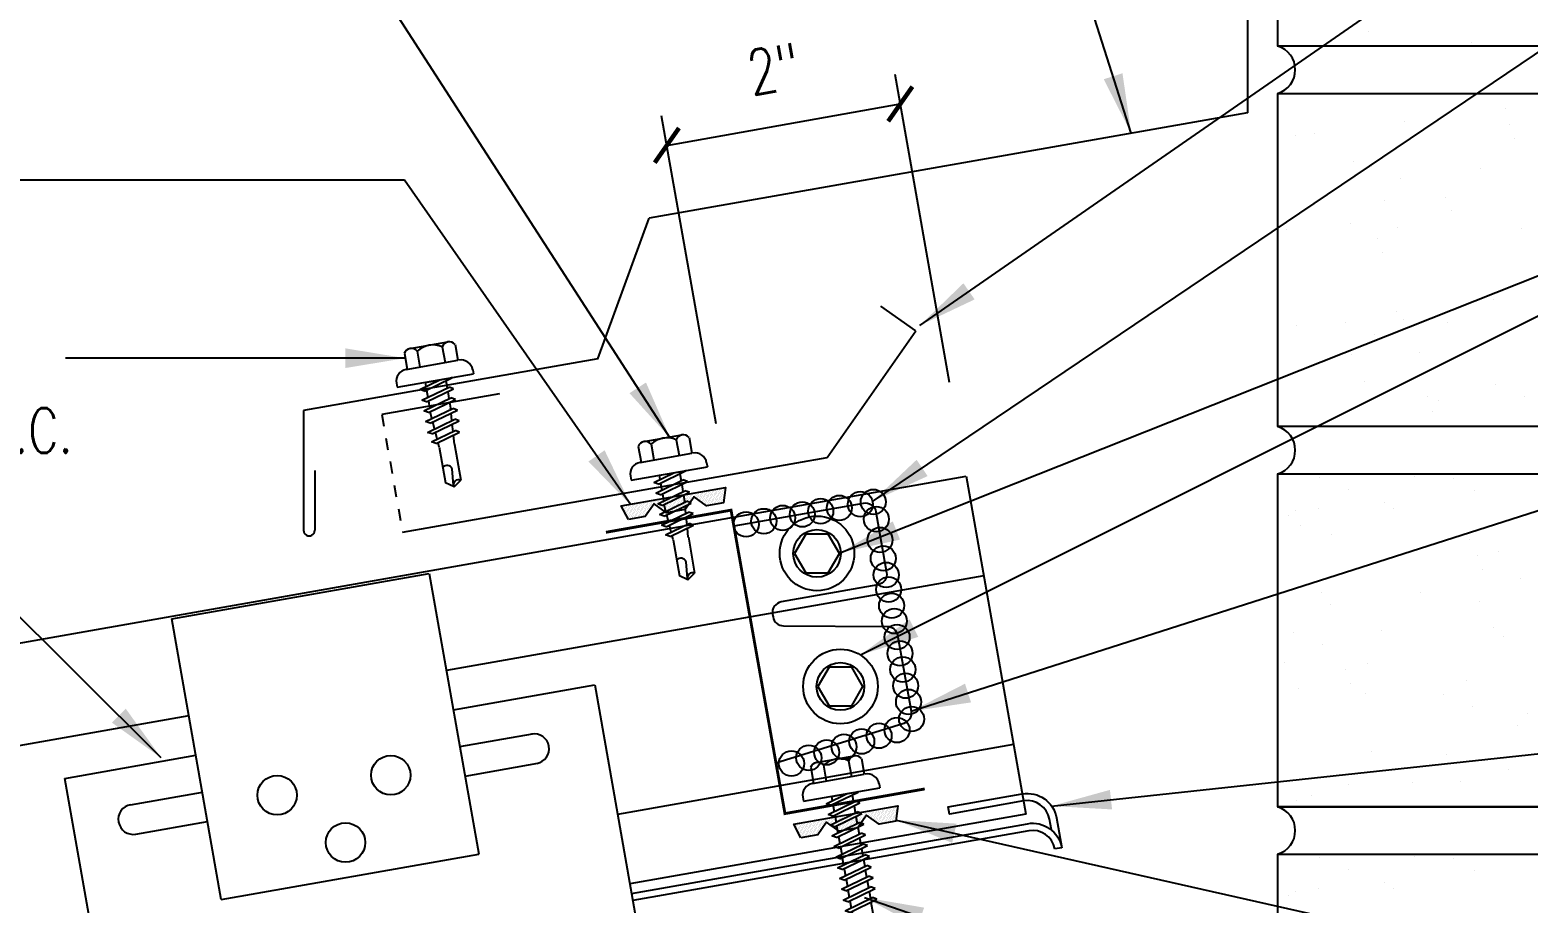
# Model space of a CAD drawing. Header units: inches. Extents: x -3.9 to 41.5, y 6.7 to 43.6.
# Drawn here: x 18.74 to 31.27, y 20.99 to 28.29 of the extents above; entities that cross this region are included whole.
import ezdxf

# ---------------------------------------------------------------- set-up
doc = ezdxf.new("R2010")
doc.units = ezdxf.units.IN
doc.header["$MEASUREMENT"] = 0
doc.linetypes.add('HIDDEN', pattern=[0.375, 0.25, -0.125])
for name, color, linetype in [('CLIP', 5, 'Continuous'), ('CLO', 3, 'Continuous'), ('DIM', 7, 'Continuous'), ('FASTENER', 9, 'Continuous'), ('PANEL', 11, 'Continuous'), ('STLA', 12, 'Continuous'), ('TAPE', 8, 'Continuous'), ('TEXT', 2, 'Continuous'), ('TRIM', 6, 'Continuous'), ('WALL', 7, 'Continuous')]:
    doc.layers.add(name, color=color, linetype=linetype)
doc.styles.add('TEXT1', font='ROMANS.shx', dxfattribs={"width": 0.75, "height": 0.375})
doc.dimstyles.new('DETAIL', dxfattribs={"dimscale": 4, "dimtxt": 0.09375, "dimasz": 0.0625, "dimexe": 0.0625, "dimexo": 0.125, "dimgap": 0.0625, "dimtad": 1, "dimdec": 4, "dimzin": 3, "dimdsep": 46, "dimlunit": 4, "dimtxsty": 'TEXT1', "dimblk": 'ARCHTICK', "dimcen": 0.0625, "dimclrd": 7, "dimclre": 7, "dimclrt": 2, "dimadec": 0, "dimazin": 0, "dimtfac": 0.59375, "dimtdec": 4, "dimtmove": 0, "dimatfit": 3, "dimfxl": 0, "dimtolj": 1, "dimtzin": 3, "dimarcsym": 0})
doc.dimstyles.new('DETAIL$7', dxfattribs={"dimscale": 4, "dimtxt": 0.09375, "dimasz": 0.125, "dimexe": 0.0625, "dimexo": 0.125, "dimgap": 0.0625, "dimtad": 1, "dimdec": 4, "dimzin": 3, "dimdsep": 46, "dimlunit": 4, "dimtxsty": 'TEXT1', "dimblk": 'ARCHTICK', "dimcen": 0.0625, "dimclrd": 7, "dimclre": 7, "dimclrt": 2, "dimadec": 0, "dimazin": 0, "dimtfac": 0.59375, "dimtdec": 4, "dimtmove": 0, "dimatfit": 3, "dimfxl": 0, "dimfrac": 2, "dimtolj": 1, "dimtzin": 3, "dimarcsym": 0})

# ---------------------------------------------------------------- blocks, each defined once
blk = doc.blocks.new('*X4')
at = {"color": 0}
for p, q in [((-0.434, 0.135), (-0.434, 0.135)), ((-0.422, 0.141), (-0.422, 0.141)), ((-0.422, 0.129), (-0.422, 0.129)), ((-0.41, 0.135), (-0.41, 0.135)), ((-0.398, 0.141), (-0.398, 0.141)), ((-0.398, 0.129), (-0.398, 0.129)), ((-0.387, 0.135), (-0.387, 0.135)), ((-0.375, 0.141), (-0.375, 0.141)), ((-0.375, 0.129), (-0.375, 0.129)), ((-0.363, 0.135), (-0.363, 0.135)), ((-0.352, 0.141), (-0.352, 0.141)), ((-0.352, 0.129), (-0.352, 0.129)), ((-0.34, 0.135), (-0.34, 0.135)), ((-0.328, 0.141), (-0.328, 0.141)), ((-0.328, 0.129), (-0.328, 0.129)), ((-0.316, 0.135), (-0.316, 0.135)), ((-0.305, 0.141), (-0.305, 0.141)), ((-0.305, 0.129), (-0.305, 0.129)), ((-0.293, 0.135), (-0.293, 0.135)), ((-0.281, 0.141), (-0.281, 0.141)), ((-0.281, 0.129), (-0.281, 0.129)), ((-0.27, 0.135), (-0.27, 0.135)), ((-0.258, 0.141), (-0.258, 0.141)), ((-0.258, 0.129), (-0.258, 0.129)), ((-0.246, 0.135), (-0.246, 0.135)), ((-0.234, 0.141), (-0.234, 0.141)), ((-0.234, 0.129), (-0.234, 0.129)), ((-0.223, 0.135), (-0.223, 0.135)), ((-0.211, 0.141), (-0.211, 0.141)), ((-0.211, 0.129), (-0.211, 0.129)), ((-0.199, 0.135), (-0.199, 0.135)), ((-0.188, 0.141), (-0.188, 0.141)), ((-0.188, 0.129), (-0.188, 0.129)), ((-0.176, 0.135), (-0.176, 0.135)), ((-0.164, 0.141), (-0.164, 0.141)), ((-0.164, 0.129), (-0.164, 0.129)), ((-0.152, 0.135), (-0.152, 0.135)), ((-0.141, 0.141), (-0.141, 0.141)), ((-0.141, 0.129), (-0.141, 0.129)), ((-0.129, 0.135), (-0.129, 0.135)), ((-0.117, 0.141), (-0.117, 0.141)), ((-0.117, 0.129), (-0.117, 0.129)), ((-0.105, 0.135), (-0.105, 0.135)), ((-0.094, 0.141), (-0.094, 0.141)), ((-0.094, 0.129), (-0.094, 0.129)), ((-0.082, 0.135), (-0.082, 0.135)), ((-0.07, 0.141), (-0.07, 0.141)), ((-0.07, 0.129), (-0.07, 0.129)), ((-0.059, 0.135), (-0.059, 0.135)), ((-0.047, 0.141), (-0.047, 0.141)), ((-0.047, 0.129), (-0.047, 0.129)), ((-0.035, 0.135), (-0.035, 0.135)), ((-0.023, 0.141), (-0.023, 0.141)), ((-0.023, 0.129), (-0.023, 0.129)), ((-0.012, 0.135), (-0.012, 0.135)), ((0, 0.141), (0, 0.141)), ((0, 0.129), (0, 0.129)), ((0.012, 0.135), (0.012, 0.135)), ((0.023, 0.141), (0.023, 0.141)), ((0.023, 0.129), (0.023, 0.129)), ((0.035, 0.135), (0.035, 0.135)), ((0.047, 0.141), (0.047, 0.141)), ((0.047, 0.129), (0.047, 0.129)), ((0.059, 0.135), (0.059, 0.135)), ((0.07, 0.141), (0.07, 0.141)), ((0.07, 0.129), (0.07, 0.129)), ((0.082, 0.135), (0.082, 0.135)), ((0.094, 0.141), (0.094, 0.141)), ((0.094, 0.129), (0.094, 0.129)), ((0.105, 0.135), (0.105, 0.135)), ((0.117, 0.141), (0.117, 0.141)), ((0.117, 0.129), (0.117, 0.129)), ((0.129, 0.135), (0.129, 0.135)), ((0.141, 0.141), (0.141, 0.141)), ((0.141, 0.129), (0.141, 0.129)), ((0.152, 0.135), (0.152, 0.135)), ((0.164, 0.141), (0.164, 0.141)), ((0.164, 0.129), (0.164, 0.129)), ((0.176, 0.135), (0.176, 0.135)), ((0.188, 0.141), (0.188, 0.141)), ((0.188, 0.129), (0.188, 0.129)), ((0.199, 0.135), (0.199, 0.135)), ((0.211, 0.141), (0.211, 0.141)), ((0.211, 0.129), (0.211, 0.129)), ((0.223, 0.135), (0.223, 0.135)), ((0.234, 0.141), (0.234, 0.141)), ((0.234, 0.129), (0.234, 0.129)), ((0.246, 0.135), (0.246, 0.135)), ((0.258, 0.141), (0.258, 0.141)), ((0.258, 0.129), (0.258, 0.129)), ((0.27, 0.135), (0.27, 0.135)), ((0.281, 0.141), (0.281, 0.141)), ((0.281, 0.129), (0.281, 0.129)), ((0.293, 0.135), (0.293, 0.135)), ((0.305, 0.141), (0.305, 0.141)), ((0.305, 0.129), (0.305, 0.129)), ((0.316, 0.135), (0.316, 0.135)), ((0.328, 0.141), (0.328, 0.141)), ((0.328, 0.129), (0.328, 0.129)), ((0.34, 0.135), (0.34, 0.135)), ((0.352, 0.141), (0.352, 0.141)), ((0.352, 0.129), (0.352, 0.129)), ((0.363, 0.135), (0.363, 0.135)), ((0.375, 0.141), (0.375, 0.141)), ((0.375, 0.129), (0.375, 0.129)), ((0.387, 0.135), (0.387, 0.135)), ((0.398, 0.141), (0.398, 0.141)), ((0.398, 0.129), (0.398, 0.129)), ((0.41, 0.135), (0.41, 0.135)), ((0.422, 0.141), (0.422, 0.141)), ((0.422, 0.129), (0.422, 0.129)), ((0.434, 0.135), (0.434, 0.135)), ((-0.434, 0.123), (-0.434, 0.123)), ((-0.422, 0.117), (-0.422, 0.117)), ((-0.422, 0.105), (-0.422, 0.105)), ((-0.422, 0.094), (-0.422, 0.094)), ((-0.422, 0.082), (-0.422, 0.082)), ((-0.41, 0.123), (-0.41, 0.123)), ((-0.41, 0.111), (-0.41, 0.111)), ((-0.41, 0.1), (-0.41, 0.1)), ((-0.41, 0.088), (-0.41, 0.088)), ((-0.41, 0.076), (-0.41, 0.076)), ((-0.41, 0.064), (-0.41, 0.064)), ((-0.41, 0.053), (-0.41, 0.053)), ((-0.41, 0.041), (-0.41, 0.041)), ((-0.398, 0.117), (-0.398, 0.117)), ((-0.398, 0.105), (-0.398, 0.105)), ((-0.398, 0.094), (-0.398, 0.094)), ((-0.398, 0.082), (-0.398, 0.082)), ((-0.398, 0.07), (-0.398, 0.07)), ((-0.398, 0.059), (-0.398, 0.059)), ((-0.398, 0.047), (-0.398, 0.047)), ((-0.398, 0.035), (-0.398, 0.035)), ((-0.398, 0.023), (-0.398, 0.023)), ((-0.387, 0.123), (-0.387, 0.123)), ((-0.387, 0.111), (-0.387, 0.111)), ((-0.387, 0.1), (-0.387, 0.1)), ((-0.387, 0.088), (-0.387, 0.088)), ((-0.387, 0.076), (-0.387, 0.076)), ((-0.387, 0.064), (-0.387, 0.064)), ((-0.387, 0.053), (-0.387, 0.053)), ((-0.387, 0.041), (-0.387, 0.041)), ((-0.387, 0.029), (-0.387, 0.029)), ((-0.375, 0.117), (-0.375, 0.117)), ((-0.375, 0.105), (-0.375, 0.105)), ((-0.375, 0.094), (-0.375, 0.094)), ((-0.375, 0.082), (-0.375, 0.082)), ((-0.375, 0.07), (-0.375, 0.07)), ((-0.375, 0.059), (-0.375, 0.059)), ((-0.375, 0.047), (-0.375, 0.047)), ((-0.375, 0.035), (-0.375, 0.035)), ((-0.375, 0.023), (-0.375, 0.023)), ((-0.363, 0.123), (-0.363, 0.123)), ((-0.363, 0.111), (-0.363, 0.111)), ((-0.363, 0.1), (-0.363, 0.1)), ((-0.363, 0.088), (-0.363, 0.088)), ((-0.363, 0.076), (-0.363, 0.076)), ((-0.363, 0.064), (-0.363, 0.064)), ((-0.363, 0.053), (-0.363, 0.053)), ((-0.363, 0.041), (-0.363, 0.041)), ((-0.363, 0.029), (-0.363, 0.029)), ((-0.352, 0.117), (-0.352, 0.117)), ((-0.352, 0.105), (-0.352, 0.105)), ((-0.352, 0.094), (-0.352, 0.094)), ((-0.352, 0.082), (-0.352, 0.082)), ((-0.352, 0.07), (-0.352, 0.07)), ((-0.352, 0.059), (-0.352, 0.059)), ((-0.352, 0.047), (-0.352, 0.047)), ((-0.352, 0.035), (-0.352, 0.035)), ((-0.352, 0.023), (-0.352, 0.023)), ((-0.34, 0.123), (-0.34, 0.123)), ((-0.34, 0.111), (-0.34, 0.111)), ((-0.34, 0.1), (-0.34, 0.1)), ((-0.34, 0.088), (-0.34, 0.088)), ((-0.34, 0.076), (-0.34, 0.076)), ((-0.34, 0.064), (-0.34, 0.064)), ((-0.34, 0.053), (-0.34, 0.053)), ((-0.34, 0.041), (-0.34, 0.041)), ((-0.34, 0.029), (-0.34, 0.029)), ((-0.328, 0.117), (-0.328, 0.117)), ((-0.328, 0.105), (-0.328, 0.105)), ((-0.328, 0.094), (-0.328, 0.094)), ((-0.328, 0.082), (-0.328, 0.082)), ((-0.328, 0.07), (-0.328, 0.07)), ((-0.328, 0.059), (-0.328, 0.059)), ((-0.328, 0.047), (-0.328, 0.047)), ((-0.328, 0.035), (-0.328, 0.035)), ((-0.328, 0.023), (-0.328, 0.023)), ((-0.316, 0.123), (-0.316, 0.123)), ((-0.316, 0.111), (-0.316, 0.111)), ((-0.316, 0.1), (-0.316, 0.1)), ((-0.316, 0.088), (-0.316, 0.088)), ((-0.316, 0.076), (-0.316, 0.076)), ((-0.316, 0.064), (-0.316, 0.064)), ((-0.316, 0.053), (-0.316, 0.053)), ((-0.316, 0.041), (-0.316, 0.041)), ((-0.316, 0.029), (-0.316, 0.029)), ((-0.305, 0.117), (-0.305, 0.117)), ((-0.305, 0.105), (-0.305, 0.105)), ((-0.305, 0.094), (-0.305, 0.094)), ((-0.305, 0.082), (-0.305, 0.082)), ((-0.305, 0.07), (-0.305, 0.07)), ((-0.305, 0.059), (-0.305, 0.059)), ((-0.305, 0.047), (-0.305, 0.047)), ((-0.305, 0.035), (-0.305, 0.035)), ((-0.305, 0.023), (-0.305, 0.023)), ((-0.293, 0.123), (-0.293, 0.123)), ((-0.293, 0.111), (-0.293, 0.111)), ((-0.293, 0.1), (-0.293, 0.1)), ((-0.293, 0.088), (-0.293, 0.088)), ((-0.293, 0.076), (-0.293, 0.076)), ((-0.293, 0.064), (-0.293, 0.064)), ((-0.293, 0.053), (-0.293, 0.053)), ((-0.293, 0.041), (-0.293, 0.041)), ((-0.293, 0.029), (-0.293, 0.029)), ((-0.281, 0.117), (-0.281, 0.117)), ((-0.281, 0.105), (-0.281, 0.105)), ((-0.281, 0.094), (-0.281, 0.094)), ((-0.281, 0.082), (-0.281, 0.082)), ((-0.281, 0.07), (-0.281, 0.07)), ((-0.281, 0.059), (-0.281, 0.059)), ((-0.281, 0.047), (-0.281, 0.047)), ((-0.281, 0.035), (-0.281, 0.035)), ((-0.281, 0.023), (-0.281, 0.023)), ((-0.27, 0.123), (-0.27, 0.123)), ((-0.27, 0.111), (-0.27, 0.111)), ((-0.27, 0.1), (-0.27, 0.1)), ((-0.27, 0.088), (-0.27, 0.088)), ((-0.27, 0.076), (-0.27, 0.076)), ((-0.27, 0.064), (-0.27, 0.064)), ((-0.27, 0.053), (-0.27, 0.053)), ((-0.27, 0.041), (-0.27, 0.041)), ((-0.27, 0.029), (-0.27, 0.029)), ((-0.258, 0.117), (-0.258, 0.117)), ((-0.258, 0.105), (-0.258, 0.105)), ((-0.258, 0.094), (-0.258, 0.094)), ((-0.258, 0.082), (-0.258, 0.082)), ((-0.258, 0.07), (-0.258, 0.07)), ((-0.258, 0.059), (-0.258, 0.059)), ((-0.258, 0.047), (-0.258, 0.047)), ((-0.258, 0.035), (-0.258, 0.035)), ((-0.258, 0.023), (-0.258, 0.023)), ((-0.246, 0.123), (-0.246, 0.123)), ((-0.246, 0.111), (-0.246, 0.111)), ((-0.246, 0.1), (-0.246, 0.1)), ((-0.246, 0.088), (-0.246, 0.088)), ((-0.246, 0.076), (-0.246, 0.076)), ((-0.246, 0.064), (-0.246, 0.064)), ((-0.246, 0.053), (-0.246, 0.053)), ((-0.246, 0.041), (-0.246, 0.041)), ((-0.234, 0.117), (-0.234, 0.117)), ((-0.234, 0.105), (-0.234, 0.105)), ((-0.234, 0.094), (-0.234, 0.094)), ((-0.234, 0.082), (-0.234, 0.082)), ((-0.234, 0.07), (-0.234, 0.07)), ((-0.234, 0.059), (-0.234, 0.059)), ((-0.234, 0.047), (-0.234, 0.047)), ((-0.223, 0.123), (-0.223, 0.123)), ((-0.223, 0.111), (-0.223, 0.111)), ((-0.223, 0.1), (-0.223, 0.1)), ((-0.223, 0.088), (-0.223, 0.088)), ((-0.223, 0.076), (-0.223, 0.076)), ((-0.223, 0.064), (-0.223, 0.064)), ((-0.211, 0.117), (-0.211, 0.117)), ((-0.211, 0.105), (-0.211, 0.105)), ((-0.211, 0.094), (-0.211, 0.094)), ((-0.211, 0.082), (-0.211, 0.082)), ((-0.211, 0.07), (-0.211, 0.07)), ((-0.199, 0.123), (-0.199, 0.123)), ((-0.199, 0.111), (-0.199, 0.111)), ((-0.199, 0.1), (-0.199, 0.1)), ((-0.199, 0.088), (-0.199, 0.088)), ((-0.188, 0.117), (-0.188, 0.117)), ((-0.188, 0.105), (-0.188, 0.105)), ((-0.188, 0.094), (-0.188, 0.094)), ((-0.176, 0.123), (-0.176, 0.123)), ((-0.176, 0.111), (-0.176, 0.111)), ((-0.164, 0.117), (-0.164, 0.117)), ((-0.164, 0.105), (-0.164, 0.105)), ((-0.152, 0.123), (-0.152, 0.123)), ((-0.152, 0.111), (-0.152, 0.111)), ((-0.152, 0.1), (-0.152, 0.1)), ((-0.141, 0.117), (-0.141, 0.117)), ((-0.141, 0.105), (-0.141, 0.105)), ((-0.141, 0.094), (-0.141, 0.094)), ((-0.141, 0.082), (-0.141, 0.082)), ((-0.129, 0.123), (-0.129, 0.123)), ((-0.129, 0.111), (-0.129, 0.111)), ((-0.129, 0.1), (-0.129, 0.1)), ((-0.129, 0.088), (-0.129, 0.088)), ((-0.129, 0.076), (-0.129, 0.076)), ((-0.117, 0.117), (-0.117, 0.117)), ((-0.117, 0.105), (-0.117, 0.105)), ((-0.117, 0.094), (-0.117, 0.094)), ((-0.117, 0.082), (-0.117, 0.082)), ((-0.117, 0.07), (-0.117, 0.07)), ((-0.117, 0.059), (-0.117, 0.059)), ((-0.105, 0.123), (-0.105, 0.123)), ((-0.105, 0.111), (-0.105, 0.111)), ((-0.105, 0.1), (-0.105, 0.1)), ((-0.105, 0.088), (-0.105, 0.088)), ((-0.105, 0.076), (-0.105, 0.076)), ((-0.105, 0.064), (-0.105, 0.064)), ((-0.105, 0.053), (-0.105, 0.053)), ((-0.094, 0.117), (-0.094, 0.117)), ((-0.094, 0.105), (-0.094, 0.105)), ((-0.094, 0.094), (-0.094, 0.094)), ((-0.094, 0.082), (-0.094, 0.082)), ((-0.094, 0.07), (-0.094, 0.07)), ((-0.094, 0.059), (-0.094, 0.059)), ((-0.094, 0.047), (-0.094, 0.047)), ((-0.094, 0.035), (-0.094, 0.035)), ((-0.082, 0.123), (-0.082, 0.123)), ((-0.082, 0.111), (-0.082, 0.111)), ((-0.082, 0.1), (-0.082, 0.1)), ((-0.082, 0.088), (-0.082, 0.088)), ((-0.082, 0.076), (-0.082, 0.076)), ((-0.082, 0.064), (-0.082, 0.064)), ((-0.082, 0.053), (-0.082, 0.053)), ((-0.082, 0.041), (-0.082, 0.041)), ((-0.082, 0.029), (-0.082, 0.029)), ((-0.07, 0.117), (-0.07, 0.117)), ((-0.07, 0.105), (-0.07, 0.105)), ((-0.07, 0.094), (-0.07, 0.094)), ((-0.07, 0.082), (-0.07, 0.082)), ((-0.07, 0.07), (-0.07, 0.07)), ((-0.07, 0.059), (-0.07, 0.059)), ((-0.07, 0.047), (-0.07, 0.047)), ((-0.07, 0.035), (-0.07, 0.035)), ((-0.07, 0.023), (-0.07, 0.023)), ((-0.059, 0.123), (-0.059, 0.123)), ((-0.059, 0.111), (-0.059, 0.111)), ((-0.059, 0.1), (-0.059, 0.1)), ((-0.059, 0.088), (-0.059, 0.088)), ((-0.059, 0.076), (-0.059, 0.076)), ((-0.059, 0.064), (-0.059, 0.064)), ((-0.059, 0.053), (-0.059, 0.053)), ((-0.059, 0.041), (-0.059, 0.041)), ((-0.059, 0.029), (-0.059, 0.029)), ((-0.047, 0.117), (-0.047, 0.117)), ((-0.047, 0.105), (-0.047, 0.105)), ((-0.047, 0.094), (-0.047, 0.094)), ((-0.047, 0.082), (-0.047, 0.082)), ((-0.047, 0.07), (-0.047, 0.07)), ((-0.047, 0.059), (-0.047, 0.059)), ((-0.047, 0.047), (-0.047, 0.047)), ((-0.047, 0.035), (-0.047, 0.035)), ((-0.047, 0.023), (-0.047, 0.023)), ((-0.035, 0.123), (-0.035, 0.123)), ((-0.035, 0.111), (-0.035, 0.111)), ((-0.035, 0.1), (-0.035, 0.1)), ((-0.035, 0.088), (-0.035, 0.088)), ((-0.035, 0.076), (-0.035, 0.076)), ((-0.035, 0.064), (-0.035, 0.064)), ((-0.035, 0.053), (-0.035, 0.053)), ((-0.035, 0.041), (-0.035, 0.041)), ((-0.035, 0.029), (-0.035, 0.029)), ((-0.023, 0.117), (-0.023, 0.117)), ((-0.023, 0.105), (-0.023, 0.105)), ((-0.023, 0.094), (-0.023, 0.094)), ((-0.023, 0.082), (-0.023, 0.082)), ((-0.023, 0.07), (-0.023, 0.07)), ((-0.023, 0.059), (-0.023, 0.059)), ((-0.023, 0.047), (-0.023, 0.047)), ((-0.023, 0.035), (-0.023, 0.035)), ((-0.023, 0.023), (-0.023, 0.023)), ((-0.012, 0.123), (-0.012, 0.123)), ((-0.012, 0.111), (-0.012, 0.111)), ((-0.012, 0.1), (-0.012, 0.1)), ((-0.012, 0.088), (-0.012, 0.088)), ((-0.012, 0.076), (-0.012, 0.076)), ((-0.012, 0.064), (-0.012, 0.064)), ((-0.012, 0.053), (-0.012, 0.053)), ((-0.012, 0.041), (-0.012, 0.041)), ((-0.012, 0.029), (-0.012, 0.029)), ((0, 0.117), (0, 0.117)), ((0, 0.105), (0, 0.105)), ((0, 0.094), (0, 0.094)), ((0, 0.082), (0, 0.082)), ((0, 0.07), (0, 0.07)), ((0, 0.059), (0, 0.059)), ((0, 0.047), (0, 0.047)), ((0, 0.035), (0, 0.035)), ((0, 0.023), (0, 0.023)), ((0.012, 0.123), (0.012, 0.123)), ((0.012, 0.111), (0.012, 0.111)), ((0.012, 0.1), (0.012, 0.1)), ((0.012, 0.088), (0.012, 0.088)), ((0.012, 0.076), (0.012, 0.076)), ((0.012, 0.064), (0.012, 0.064)), ((0.012, 0.053), (0.012, 0.053)), ((0.012, 0.041), (0.012, 0.041)), ((0.012, 0.029), (0.012, 0.029)), ((0.023, 0.117), (0.023, 0.117)), ((0.023, 0.105), (0.023, 0.105)), ((0.023, 0.094), (0.023, 0.094)), ((0.023, 0.082), (0.023, 0.082)), ((0.023, 0.07), (0.023, 0.07)), ((0.023, 0.059), (0.023, 0.059)), ((0.023, 0.047), (0.023, 0.047)), ((0.023, 0.035), (0.023, 0.035)), ((0.023, 0.023), (0.023, 0.023)), ((0.035, 0.123), (0.035, 0.123)), ((0.035, 0.111), (0.035, 0.111)), ((0.035, 0.1), (0.035, 0.1)), ((0.035, 0.088), (0.035, 0.088)), ((0.035, 0.076), (0.035, 0.076)), ((0.035, 0.064), (0.035, 0.064)), ((0.035, 0.053), (0.035, 0.053)), ((0.035, 0.041), (0.035, 0.041)), ((0.035, 0.029), (0.035, 0.029)), ((0.047, 0.117), (0.047, 0.117)), ((0.047, 0.105), (0.047, 0.105)), ((0.047, 0.094), (0.047, 0.094)), ((0.047, 0.082), (0.047, 0.082)), ((0.047, 0.07), (0.047, 0.07)), ((0.047, 0.059), (0.047, 0.059)), ((0.047, 0.047), (0.047, 0.047)), ((0.047, 0.035), (0.047, 0.035)), ((0.047, 0.023), (0.047, 0.023)), ((0.059, 0.123), (0.059, 0.123)), ((0.059, 0.111), (0.059, 0.111)), ((0.059, 0.1), (0.059, 0.1)), ((0.059, 0.088), (0.059, 0.088)), ((0.059, 0.076), (0.059, 0.076)), ((0.059, 0.064), (0.059, 0.064)), ((0.059, 0.053), (0.059, 0.053)), ((0.059, 0.041), (0.059, 0.041)), ((0.059, 0.029), (0.059, 0.029)), ((0.07, 0.117), (0.07, 0.117)), ((0.07, 0.105), (0.07, 0.105)), ((0.07, 0.094), (0.07, 0.094)), ((0.07, 0.082), (0.07, 0.082)), ((0.07, 0.07), (0.07, 0.07)), ((0.07, 0.059), (0.07, 0.059)), ((0.07, 0.047), (0.07, 0.047)), ((0.07, 0.035), (0.07, 0.035)), ((0.07, 0.023), (0.07, 0.023)), ((0.082, 0.123), (0.082, 0.123)), ((0.082, 0.111), (0.082, 0.111)), ((0.082, 0.1), (0.082, 0.1)), ((0.082, 0.088), (0.082, 0.088)), ((0.082, 0.076), (0.082, 0.076)), ((0.082, 0.064), (0.082, 0.064)), ((0.082, 0.053), (0.082, 0.053)), ((0.082, 0.041), (0.082, 0.041)), ((0.082, 0.029), (0.082, 0.029)), ((0.094, 0.117), (0.094, 0.117)), ((0.094, 0.105), (0.094, 0.105)), ((0.094, 0.094), (0.094, 0.094)), ((0.094, 0.082), (0.094, 0.082)), ((0.094, 0.07), (0.094, 0.07)), ((0.094, 0.059), (0.094, 0.059)), ((0.094, 0.047), (0.094, 0.047)), ((0.094, 0.035), (0.094, 0.035)), ((0.105, 0.123), (0.105, 0.123)), ((0.105, 0.111), (0.105, 0.111)), ((0.105, 0.1), (0.105, 0.1)), ((0.105, 0.088), (0.105, 0.088)), ((0.105, 0.076), (0.105, 0.076)), ((0.105, 0.064), (0.105, 0.064)), ((0.105, 0.053), (0.105, 0.053)), ((0.117, 0.117), (0.117, 0.117)), ((0.117, 0.105), (0.117, 0.105)), ((0.117, 0.094), (0.117, 0.094)), ((0.117, 0.082), (0.117, 0.082)), ((0.117, 0.07), (0.117, 0.07)), ((0.117, 0.059), (0.117, 0.059)), ((0.129, 0.123), (0.129, 0.123)), ((0.129, 0.111), (0.129, 0.111)), ((0.129, 0.1), (0.129, 0.1)), ((0.129, 0.088), (0.129, 0.088)), ((0.129, 0.076), (0.129, 0.076)), ((0.141, 0.117), (0.141, 0.117)), ((0.141, 0.105), (0.141, 0.105)), ((0.141, 0.094), (0.141, 0.094)), ((0.141, 0.082), (0.141, 0.082)), ((0.152, 0.123), (0.152, 0.123)), ((0.152, 0.111), (0.152, 0.111)), ((0.152, 0.1), (0.152, 0.1)), ((0.164, 0.117), (0.164, 0.117)), ((0.164, 0.105), (0.164, 0.105)), ((0.176, 0.123), (0.176, 0.123)), ((0.176, 0.111), (0.176, 0.111)), ((0.188, 0.117), (0.188, 0.117)), ((0.188, 0.105), (0.188, 0.105)), ((0.188, 0.094), (0.188, 0.094)), ((0.199, 0.123), (0.199, 0.123)), ((0.199, 0.111), (0.199, 0.111)), ((0.199, 0.1), (0.199, 0.1)), ((0.199, 0.088), (0.199, 0.088)), ((0.211, 0.117), (0.211, 0.117)), ((0.211, 0.105), (0.211, 0.105)), ((0.211, 0.094), (0.211, 0.094)), ((0.211, 0.082), (0.211, 0.082)), ((0.211, 0.07), (0.211, 0.07)), ((0.223, 0.123), (0.223, 0.123)), ((0.223, 0.111), (0.223, 0.111)), ((0.223, 0.1), (0.223, 0.1)), ((0.223, 0.088), (0.223, 0.088)), ((0.223, 0.076), (0.223, 0.076)), ((0.223, 0.064), (0.223, 0.064)), ((0.234, 0.117), (0.234, 0.117)), ((0.234, 0.105), (0.234, 0.105)), ((0.234, 0.094), (0.234, 0.094)), ((0.234, 0.082), (0.234, 0.082)), ((0.234, 0.07), (0.234, 0.07)), ((0.234, 0.059), (0.234, 0.059)), ((0.234, 0.047), (0.234, 0.047)), ((0.246, 0.123), (0.246, 0.123)), ((0.246, 0.111), (0.246, 0.111)), ((0.246, 0.1), (0.246, 0.1)), ((0.246, 0.088), (0.246, 0.088)), ((0.246, 0.076), (0.246, 0.076)), ((0.246, 0.064), (0.246, 0.064)), ((0.246, 0.053), (0.246, 0.053)), ((0.246, 0.041), (0.246, 0.041)), ((0.258, 0.117), (0.258, 0.117)), ((0.258, 0.105), (0.258, 0.105)), ((0.258, 0.094), (0.258, 0.094)), ((0.258, 0.082), (0.258, 0.082)), ((0.258, 0.07), (0.258, 0.07)), ((0.258, 0.059), (0.258, 0.059)), ((0.258, 0.047), (0.258, 0.047)), ((0.258, 0.035), (0.258, 0.035)), ((0.258, 0.023), (0.258, 0.023)), ((0.27, 0.123), (0.27, 0.123)), ((0.27, 0.111), (0.27, 0.111)), ((0.27, 0.1), (0.27, 0.1)), ((0.27, 0.088), (0.27, 0.088)), ((0.27, 0.076), (0.27, 0.076)), ((0.27, 0.064), (0.27, 0.064)), ((0.27, 0.053), (0.27, 0.053)), ((0.27, 0.041), (0.27, 0.041)), ((0.27, 0.029), (0.27, 0.029)), ((0.281, 0.117), (0.281, 0.117)), ((0.281, 0.105), (0.281, 0.105)), ((0.281, 0.094), (0.281, 0.094)), ((0.281, 0.082), (0.281, 0.082)), ((0.281, 0.07), (0.281, 0.07)), ((0.281, 0.059), (0.281, 0.059)), ((0.281, 0.047), (0.281, 0.047)), ((0.281, 0.035), (0.281, 0.035)), ((0.281, 0.023), (0.281, 0.023)), ((0.293, 0.123), (0.293, 0.123)), ((0.293, 0.111), (0.293, 0.111)), ((0.293, 0.1), (0.293, 0.1)), ((0.293, 0.088), (0.293, 0.088)), ((0.293, 0.076), (0.293, 0.076)), ((0.293, 0.064), (0.293, 0.064)), ((0.293, 0.053), (0.293, 0.053)), ((0.293, 0.041), (0.293, 0.041)), ((0.293, 0.029), (0.293, 0.029)), ((0.305, 0.117), (0.305, 0.117)), ((0.305, 0.105), (0.305, 0.105)), ((0.305, 0.094), (0.305, 0.094)), ((0.305, 0.082), (0.305, 0.082)), ((0.305, 0.07), (0.305, 0.07)), ((0.305, 0.059), (0.305, 0.059)), ((0.305, 0.047), (0.305, 0.047)), ((0.305, 0.035), (0.305, 0.035)), ((0.305, 0.023), (0.305, 0.023)), ((0.316, 0.123), (0.316, 0.123)), ((0.316, 0.111), (0.316, 0.111)), ((0.316, 0.1), (0.316, 0.1)), ((0.316, 0.088), (0.316, 0.088)), ((0.316, 0.076), (0.316, 0.076)), ((0.316, 0.064), (0.316, 0.064)), ((0.316, 0.053), (0.316, 0.053)), ((0.316, 0.041), (0.316, 0.041)), ((0.316, 0.029), (0.316, 0.029)), ((0.328, 0.117), (0.328, 0.117)), ((0.328, 0.105), (0.328, 0.105)), ((0.328, 0.094), (0.328, 0.094)), ((0.328, 0.082), (0.328, 0.082)), ((0.328, 0.07), (0.328, 0.07)), ((0.328, 0.059), (0.328, 0.059)), ((0.328, 0.047), (0.328, 0.047)), ((0.328, 0.035), (0.328, 0.035)), ((0.328, 0.023), (0.328, 0.023)), ((0.34, 0.123), (0.34, 0.123)), ((0.34, 0.111), (0.34, 0.111)), ((0.34, 0.1), (0.34, 0.1)), ((0.34, 0.088), (0.34, 0.088)), ((0.34, 0.076), (0.34, 0.076)), ((0.34, 0.064), (0.34, 0.064)), ((0.34, 0.053), (0.34, 0.053)), ((0.34, 0.041), (0.34, 0.041)), ((0.34, 0.029), (0.34, 0.029)), ((0.352, 0.117), (0.352, 0.117)), ((0.352, 0.105), (0.352, 0.105)), ((0.352, 0.094), (0.352, 0.094)), ((0.352, 0.082), (0.352, 0.082)), ((0.352, 0.07), (0.352, 0.07)), ((0.352, 0.059), (0.352, 0.059)), ((0.352, 0.047), (0.352, 0.047)), ((0.352, 0.035), (0.352, 0.035)), ((0.352, 0.023), (0.352, 0.023)), ((0.363, 0.123), (0.363, 0.123)), ((0.363, 0.111), (0.363, 0.111)), ((0.363, 0.1), (0.363, 0.1)), ((0.363, 0.088), (0.363, 0.088)), ((0.363, 0.076), (0.363, 0.076)), ((0.363, 0.064), (0.363, 0.064)), ((0.363, 0.053), (0.363, 0.053)), ((0.363, 0.041), (0.363, 0.041)), ((0.363, 0.029), (0.363, 0.029)), ((0.375, 0.117), (0.375, 0.117)), ((0.375, 0.105), (0.375, 0.105)), ((0.375, 0.094), (0.375, 0.094)), ((0.375, 0.082), (0.375, 0.082)), ((0.375, 0.07), (0.375, 0.07)), ((0.375, 0.059), (0.375, 0.059)), ((0.375, 0.047), (0.375, 0.047)), ((0.375, 0.035), (0.375, 0.035)), ((0.375, 0.023), (0.375, 0.023)), ((0.387, 0.123), (0.387, 0.123)), ((0.387, 0.111), (0.387, 0.111)), ((0.387, 0.1), (0.387, 0.1)), ((0.387, 0.088), (0.387, 0.088)), ((0.387, 0.076), (0.387, 0.076)), ((0.387, 0.064), (0.387, 0.064)), ((0.387, 0.053), (0.387, 0.053)), ((0.387, 0.041), (0.387, 0.041)), ((0.387, 0.029), (0.387, 0.029)), ((0.398, 0.117), (0.398, 0.117)), ((0.398, 0.105), (0.398, 0.105)), ((0.398, 0.094), (0.398, 0.094)), ((0.398, 0.082), (0.398, 0.082)), ((0.398, 0.07), (0.398, 0.07)), ((0.398, 0.059), (0.398, 0.059)), ((0.398, 0.047), (0.398, 0.047)), ((0.398, 0.035), (0.398, 0.035)), ((0.398, 0.023), (0.398, 0.023)), ((0.41, 0.123), (0.41, 0.123)), ((0.41, 0.111), (0.41, 0.111)), ((0.41, 0.1), (0.41, 0.1)), ((0.41, 0.088), (0.41, 0.088)), ((0.41, 0.076), (0.41, 0.076)), ((0.41, 0.064), (0.41, 0.064)), ((0.41, 0.053), (0.41, 0.053)), ((0.41, 0.041), (0.41, 0.041)), ((0.422, 0.117), (0.422, 0.117)), ((0.422, 0.105), (0.422, 0.105)), ((0.422, 0.094), (0.422, 0.094)), ((0.422, 0.082), (0.422, 0.082)), ((0.434, 0.123), (0.434, 0.123))]:
    blk.add_line(p, q, dxfattribs=at)
blk = doc.blocks.new('MB_DBTAP')
at = {"layer": 'TAPE', "color": 9}
blk.add_lwpolyline([(-0.403, 0.018), (-0.442, 0.141), (0.442, 0.141), (0.403, 0.018), (0.26, 0.018), (0.17, 0.109), (0.079, 0.018), (0, 0.018), (-0.079, 0.018), (-0.17, 0.109), (-0.26, 0.018)], close=True, dxfattribs=at)
at = {"layer": 'TAPE', "color": 251}
blk.add_blockref('*X4', (0, 0), dxfattribs=at)
blk = doc.blocks.new('MB_DW4')
at = {"layer": 'FASTENER'}
for p, q in [((-0.217, 0.305), (-0.217, 0.171)), ((-0.163, 0.337), (0.159, 0.337)), ((-0.108, 0.305), (-0.108, 0.171)), ((0.105, 0.305), (0.105, 0.171)), ((0.214, 0.305), (0.214, 0.171)), ((-0.226, 0.171), (0.214, 0.171)), ((-0.326, 0.071), (-0.326, 0.037)), ((-0.326, 0.037), (0.322, 0.037)), ((-0.141, -0.014), (0.037, 0.037)), ((-0.105, -0.034), (0.137, 0.035)), ((-0.088, 0.037), (-0.088, 0.001)), ((-0.088, 0.037), (0.085, 0.037)), ((0.085, 0.037), (0.134, 0.037)), ((0.085, 0.02), (0.085, -0.041)), ((0.137, 0.035), (0.134, 0.037)), ((0.322, 0.071), (0.322, 0.037)), ((-0.105, -0.034), (-0.141, -0.014)), ((-0.141, -0.105), (0.102, -0.036)), ((-0.105, -0.125), (-0.141, -0.105)), ((-0.105, -0.125), (0.137, -0.056)), ((-0.088, -0.029), (-0.088, -0.09)), ((-0.088, -0.12), (-0.088, -0.181)), ((0.085, -0.071), (0.085, -0.131)), ((0.137, -0.056), (0.102, -0.036)), ((-0.141, -0.196), (0.102, -0.127)), ((-0.105, -0.216), (-0.141, -0.196)), ((-0.141, -0.287), (0.102, -0.217)), ((-0.105, -0.216), (0.137, -0.147)), ((-0.105, -0.307), (0.137, -0.238)), ((-0.084, -0.27), (-0.088, -0.211)), ((0.084, -0.223), (0.085, -0.211)), ((0.085, -0.162), (0.085, -0.211)), ((0.137, -0.147), (0.102, -0.127)), ((0.137, -0.238), (0.102, -0.217)), ((-0.105, -0.307), (-0.141, -0.287)), ((-0.141, -0.378), (0.102, -0.308)), ((-0.105, -0.398), (0.137, -0.328)), ((-0.078, -0.36), (-0.082, -0.3)), ((0.071, -0.408), (0.075, -0.346)), ((0.077, -0.315), (0.082, -0.253)), ((0.137, -0.328), (0.102, -0.308)), ((-0.105, -0.398), (-0.141, -0.378)), ((-0.122, -0.463), (0.089, -0.403)), ((-0.086, -0.483), (-0.122, -0.463)), ((-0.086, -0.483), (0.124, -0.423)), ((-0.071, -0.449), (-0.075, -0.389)), ((-0.066, -0.516), (-0.069, -0.478)), ((0.063, -0.515), (0.068, -0.439)), ((0.124, -0.423), (0.089, -0.403)), ((-0.066, -0.516), (-0.066, -0.82)), ((0.063, -0.516), (0.063, -0.82)), ((-0.003, -0.854), (0.009, -0.714)), ((-0.002, -0.866), (-0.066, -0.82)), ((-0.002, -0.866), (0.063, -0.82))]:
    blk.add_line(p, q, dxfattribs=at)
for centre, radius, start, end in [((-0.163, 0.274), 0.0628, 29.8754, 150.1246), ((-0.002, 0.141), 0.196, 56.9974, 123.0026), ((0.159, 0.274), 0.0628, 29.8754, 150.1246), ((-0.226, 0.071), 0.1, 90, 180), ((0.222, 0.071), 0.1, 0, 90), ((0.073, -0.516), 0.01, 175.9484, 180), ((-0.036, -0.723), 0.0461, 11.1445, 130.906), ((0.039, -0.855), 0.0422, 55.4585, 194.8454)]:
    blk.add_arc(centre, radius, start, end, dxfattribs=at)
blk = doc.blocks.new('MB_38W')
blk.add_lwpolyline([(-0.094, 0.162), (-0.188, 0), (-0.094, -0.162), (0.094, -0.162), (0.188, 0), (0.094, 0.162)], close=True)
for radius in [0.312, 0.199]:
    blk.add_circle((0, 0), radius)
blk = doc.blocks.new('_ArchTick')
at = {"color": 0, "linetype": 'ByBlock', "const_width": 0.15}
blk.add_lwpolyline([(-0.5, -0.5), (0.5, 0.5)], dxfattribs=at)
blk = doc.blocks.new('*D27')
at = {"layer": 'DEFPOINTS', "color": 0}
for p in [(26.018, 27.671), (26.518, 24.851), (24.565, 24.505)]:
    blk.add_point(p, dxfattribs=at)
at = {"layer": 'DIM', "color": 7, "lineweight": -2}
for p, q in [((26.43, 25.343), (25.975, 27.917)), ((24.478, 24.997), (24.022, 27.571)), ((24.066, 27.325), (26.018, 27.671))]:
    blk.add_line(p, q, dxfattribs=at)
at = {"layer": 'DIM', "color": 7, "lineweight": -2, "xscale": 0.25, "yscale": 0.25, "zscale": 0.25}
for p, rotation in [((26.018, 27.671), 10.04202363552963), ((24.066, 27.325), 190.0420236355296)]:
    blk.add_blockref('_ArchTick', p, dxfattribs=dict(at, rotation=rotation))
at = {"layer": 'DIM', "color": 2, "insert": (24.959, 27.964), "char_height": 0.375, "attachment_point": 5, "rotation": 10.042, "style": 'TEXT1'}
blk.add_mtext('\\A1;2"', dxfattribs=at)
blk = doc.blocks.new('A$C40D92978')
at = {"layer": 'CLO', "const_width": 0.0239}
blk.add_lwpolyline([(2.668, 0.22), (1.499, 0.014), (1.048, 2.551), (0.002, 2.366)], dxfattribs=at)
at = {"layer": 'CLO'}
blk.add_lwpolyline([(1.074, 2.419), (2.155, 2.61, -0.414214), (2.26, 2.537), (2.349, 2.031, -0.414214), (2.276, 1.927), (1.468, 1.784, 0.414214), (1.395, 1.68), (1.399, 1.658, 0.362577), (1.487, 1.584), (2.353, 1.579, -0.362577), (2.441, 1.505), (2.554, 0.869, -0.377256), (2.492, 0.768), (1.424, 0.435)], format="xyb", dxfattribs=at)
blk = doc.blocks.new('FZ7')
at = {"layer": 'FASTENER'}
for p, q in [((-0.215, 0.305), (-0.215, 0.171)), ((-0.161, 0.337), (0.161, 0.337)), ((-0.107, 0.305), (-0.107, 0.171)), ((0.107, 0.305), (0.107, 0.171)), ((0.215, 0.305), (0.215, 0.171)), ((-0.224, 0.171), (0.215, 0.171)), ((-0.324, 0.071), (-0.324, 0.037)), ((-0.324, 0.037), (0.324, 0.037)), ((-0.139, -0.016), (0.046, 0.037)), ((-0.104, -0.036), (0.139, 0.033)), ((-0.086, 0.037), (-0.086, -0.001)), ((-0.086, 0.037), (0.086, 0.037)), ((0.086, 0.037), (0.133, 0.037)), ((0.086, 0.018), (0.086, -0.042)), ((0.139, 0.033), (0.133, 0.037)), ((0.324, 0.071), (0.324, 0.037)), ((-0.104, -0.036), (-0.139, -0.016)), ((-0.139, -0.107), (0.104, -0.038)), ((-0.104, -0.127), (-0.139, -0.107)), ((-0.104, -0.127), (0.139, -0.058)), ((-0.086, -0.031), (-0.086, -0.092)), ((-0.086, -0.122), (-0.086, -0.183)), ((0.086, -0.073), (0.086, -0.133)), ((0.139, -0.058), (0.104, -0.038)), ((-0.139, -0.198), (0.104, -0.128)), ((-0.104, -0.218), (-0.139, -0.198)), ((-0.139, -0.289), (0.104, -0.219)), ((-0.104, -0.218), (0.139, -0.149)), ((-0.104, -0.309), (0.139, -0.239)), ((-0.086, -0.213), (-0.086, -0.274)), ((0.086, -0.164), (0.086, -0.224)), ((0.139, -0.149), (0.104, -0.128)), ((0.139, -0.239), (0.104, -0.219)), ((-0.104, -0.309), (-0.139, -0.289)), ((-0.139, -0.38), (0.104, -0.31)), ((-0.104, -0.4), (0.139, -0.33)), ((-0.086, -0.304), (-0.086, -0.364)), ((0.086, -0.255), (0.086, -0.315)), ((0.086, -0.345), (0.086, -0.406)), ((0.139, -0.33), (0.104, -0.31)), ((-0.104, -0.4), (-0.139, -0.38)), ((-0.139, -0.47), (0.104, -0.401)), ((-0.104, -0.491), (-0.139, -0.47)), ((-0.139, -0.561), (0.104, -0.492)), ((-0.104, -0.491), (0.139, -0.421)), ((-0.086, -0.395), (-0.086, -0.455)), ((-0.086, -0.486), (-0.086, -0.546)), ((0.086, -0.436), (0.086, -0.497)), ((0.139, -0.421), (0.104, -0.401)), ((0.139, -0.512), (0.104, -0.492)), ((-0.104, -0.581), (-0.139, -0.561)), ((-0.139, -0.652), (0.104, -0.583)), ((-0.104, -0.581), (0.139, -0.512)), ((-0.104, -0.672), (0.139, -0.603)), ((-0.086, -0.577), (-0.086, -0.637)), ((0.086, -0.527), (0.086, -0.588)), ((0.086, -0.618), (0.086, -0.679)), ((0.139, -0.603), (0.104, -0.583)), ((-0.104, -0.672), (-0.139, -0.652)), ((-0.139, -0.743), (0.104, -0.674)), ((-0.104, -0.763), (-0.139, -0.743)), ((-0.104, -0.763), (0.139, -0.694)), ((-0.086, -0.667), (-0.086, -0.728)), ((0.086, -0.709), (0.086, -0.77)), ((0.139, -0.694), (0.104, -0.674)), ((-0.139, -0.834), (0.104, -0.765)), ((-0.104, -0.854), (-0.139, -0.834)), ((-0.139, -0.925), (0.104, -0.856)), ((-0.104, -0.854), (0.139, -0.785)), ((-0.104, -0.945), (0.139, -0.876)), ((-0.086, -0.758), (-0.086, -0.819)), ((-0.086, -0.849), (-0.086, -0.91)), ((0.086, -0.8), (0.086, -0.861)), ((0.139, -0.785), (0.104, -0.765)), ((0.139, -0.876), (0.104, -0.856)), ((-0.104, -0.945), (-0.139, -0.925)), ((-0.086, -0.94), (-0.086, -1.232)), ((0.086, -0.891), (0.086, -1.232)), ((-0.002, -1.277), (0.014, -1.091)), ((0, -1.293), (-0.086, -1.232)), ((0, -1.293), (0.086, -1.232))]:
    blk.add_line(p, q, dxfattribs=at)
for centre, radius, start, end in [((-0.161, 0.274), 0.0628, 29.8754, 150.1246), ((0, 0.141), 0.196, 56.9974, 123.0026), ((0.161, 0.274), 0.0628, 29.8754, 150.1246), ((-0.224, 0.071), 0.1, 90, 180), ((0.224, 0.071), 0.1, 0, 90), ((-0.046, -1.102), 0.0615, 11.1445, 130.906), ((0.054, -1.278), 0.0563, 55.4585, 194.8454)]:
    blk.add_arc(centre, radius, start, end, dxfattribs=at)
blk = doc.blocks.new('A$C53A16981')
at = {"layer": 'FASTENER', "rotation": 9.999999999999451}
blk.add_blockref('FZ7', (0.332, 1.273), dxfattribs=at)
blk = doc.blocks.new('FD-F4')
at = {"layer": 'TEXT', "style": 'TEXT1', "width": 0.75}
for s, p in [('1/4-14 x 7/8 LONG-LIFE LAPTEK', (0.0047, -0.0408)), ('W/WASHER [FASTENER #4]', (0.0047, -0.1926))]:
    blk.add_text(s, height=0.09375, dxfattribs=at).set_placement(p)
blk.add_attdef('(QUANTITY)', (1.4847, -0.1926), '', height=0.0938, dxfattribs=at)
at = {"layer": 'TEXT', "style": 'TEXT1', "flags": 1}
for tag, p in [('Color', (0.0624, -0.4349)), ('Calc', (0.0624, -0.4349)), ('Opt1', (0.0624, -0.4349)), ('Opt2', (0.0624, -0.4349)), ('Opt3', (0.0624, -0.4349)), ('Description', (0.0624, -0.4349)), ('Multiple', (0.0624, -0.4349)), ('Part', (0.0624, -0.4349)), ('Spare1', (0.0624, -0.6224)), ('Spare2', (0.0624, -0.6224)), ('Spare3', (0.0624, -0.6224)), ('Spare4', (0.0624, -0.6224)), ('Spare5', (0.0624, -0.6224)), ('Spare6', (0.0624, -0.6224)), ('Spare7', (0.0624, -0.6224)), ('Spare8', (0.0624, -0.6224)), ('Spare9', (0.0624, -0.6224)), ('Spare10', (0.0624, -0.6224))]:
    blk.add_attdef(tag, p, '', height=0.0938, dxfattribs=at)
blk = doc.blocks.new('A$C7D392131')
at = {"layer": 'WALL'}
for p, q in [((-12.651, -6.36), (-12.651, -9.146)), ((-9.026, -9.146), (-12.651, -9.146)), ((-12.651, -9.54), (-9.026, -9.54)), ((-12.651, -9.54), (-12.651, -12.326)), ((-9.026, -12.326), (-12.651, -12.326)), ((-12.651, -12.721), (-9.026, -12.721)), ((-12.651, -12.721), (-12.651, -15.507)), ((-12.651, -15.507), (-9.026, -15.507)), ((-9.026, -15.507), (-12.651, -15.507)), ((-12.651, -15.901), (-12.651, -18.687)), ((-12.651, -15.901), (-9.026, -15.901))]:
    blk.add_line(p, q, dxfattribs=at)
at = {"layer": 'WALL', "linetype": 'Continuous'}
for p, q in [((-11.888, -9.025), (-11.888, -9.025)), ((-11.027, -9.112), (-11.027, -9.112)), ((-12.193, -9.545), (-12.193, -9.545)), ((-10.746, -9.665), (-10.746, -9.665)), ((-12.499, -9.891), (-12.499, -9.891)), ((-12.342, -9.876), (-12.342, -9.876)), ((-11.589, -9.776), (-11.589, -9.776)), ((-10.709, -9.797), (-10.709, -9.797)), ((-10.672, -9.917), (-10.672, -9.917)), ((-12.016, -10.108), (-12.016, -10.108)), ((-11.866, -10.153), (-11.866, -10.153)), ((-11.624, -10.254), (-11.624, -10.254)), ((-10.953, -10.171), (-10.953, -10.171)), ((-11.761, -10.438), (-11.761, -10.438)), ((-11.245, -10.411), (-11.245, -10.411)), ((-11.2, -10.516), (-11.2, -10.516)), ((-12.043, -10.626), (-12.043, -10.626)), ((-12.58, -10.682), (-12.58, -10.682)), ((-11.813, -10.752), (-11.813, -10.752)), ((-11.645, -10.659), (-11.645, -10.659)), ((-10.612, -10.673), (-10.612, -10.673)), ((-11.775, -10.871), (-11.775, -10.871)), ((-10.849, -11.26), (-10.849, -11.26)), ((-11.655, -11.366), (-11.655, -11.366)), ((-12.497, -11.477), (-12.497, -11.477)), ((-12.084, -11.452), (-12.084, -11.452)), ((-11.598, -11.434), (-11.598, -11.434)), ((-11.23, -11.458), (-11.23, -11.458)), ((-11.842, -11.553), (-11.842, -11.553)), ((-12.037, -11.724), (-12.037, -11.724)), ((-11.463, -11.71), (-11.463, -11.71)), ((-11.922, -11.946), (-11.922, -11.946)), ((-10.83, -11.972), (-10.83, -11.972)), ((-11.395, -12.077), (-11.395, -12.077)), ((-11.304, -12.11), (-11.304, -12.11)), ((-10.587, -12.072), (-10.587, -12.072)), ((-12.109, -12.216), (-12.109, -12.216)), ((-11.357, -12.197), (-11.357, -12.197)), ((-12.302, -12.751), (-12.302, -12.751)), ((-11.506, -12.744), (-11.506, -12.744)), ((-11.18, -12.759), (-11.18, -12.759)), ((-10.572, -12.722), (-10.572, -12.722)), ((-12.059, -12.852), (-12.059, -12.852)), ((-11.005, -12.861), (-11.005, -12.861)), ((-12.313, -13.01), (-12.313, -13.01)), ((-11.758, -12.96), (-11.758, -12.96)), ((-11.68, -13.009), (-11.68, -13.009)), ((-12.564, -13.066), (-12.564, -13.066)), ((-12.498, -13.032), (-12.498, -13.032)), ((-12.46, -13.151), (-12.46, -13.151)), ((-12.198, -13.232), (-12.198, -13.232)), ((-11.048, -13.271), (-11.048, -13.271)), ((-10.977, -13.403), (-10.977, -13.403)), ((-10.805, -13.371), (-10.805, -13.371)), ((-10.939, -13.522), (-10.939, -13.522)), ((-10.616, -13.6), (-10.616, -13.6)), ((-12.283, -13.713), (-12.283, -13.713)), ((-11.459, -13.711), (-11.459, -13.711)), ((-12.212, -13.81), (-12.212, -13.81)), ((-10.963, -13.786), (-10.963, -13.786)), ((-10.848, -14.008), (-10.848, -14.008)), ((-12.519, -14.051), (-12.519, -14.051)), ((-12.277, -14.151), (-12.277, -14.151)), ((-11.782, -14.03), (-11.782, -14.03)), ((-10.762, -14.085), (-10.762, -14.085)), ((-12.59, -14.296), (-12.59, -14.296)), ((-12.08, -14.357), (-12.08, -14.357)), ((-11.898, -14.308), (-11.898, -14.308)), ((-12.474, -14.518), (-12.474, -14.518)), ((-12.042, -14.476), (-12.042, -14.476)), ((-11.071, -14.45), (-11.071, -14.45)), ((-11.913, -14.561), (-11.913, -14.561)), ((-11.265, -14.57), (-11.265, -14.57)), ((-11.023, -14.67), (-11.023, -14.67)), ((-10.559, -14.729), (-10.559, -14.729)), ((-10.644, -14.827), (-10.644, -14.827)), ((-11.865, -15.039), (-11.865, -15.039)), ((-11.24, -15.072), (-11.24, -15.072)), ((-10.72, -15.194), (-10.72, -15.194)), ((-12.059, -15.316), (-12.059, -15.316)), ((-11.525, -15.3), (-11.525, -15.3)), ((-11.124, -15.294), (-11.124, -15.294)), ((-12.495, -15.45), (-12.495, -15.45)), ((-12.368, -15.411), (-12.368, -15.411)), ((-10.572, -15.902), (-10.572, -15.902)), ((-12.302, -15.932), (-12.302, -15.932)), ((-12.059, -16.032), (-12.059, -16.032)), ((-11.506, -15.924), (-11.506, -15.924)), ((-11.18, -15.939), (-11.18, -15.939)), ((-11.758, -16.14), (-11.758, -16.14)), ((-11.005, -16.041), (-11.005, -16.041)), ((-12.564, -16.246), (-12.564, -16.246)), ((-12.498, -16.212), (-12.498, -16.212)), ((-12.313, -16.19), (-12.313, -16.19)), ((-11.68, -16.189), (-11.68, -16.189))]:
    blk.add_line(p, q, dxfattribs=at)
at = {"layer": 'WALL'}
for centre in [(-12.708, -9.343), (-12.708, -12.524), (-12.708, -15.704)]:
    blk.add_arc(centre, 0.205, 286.0665, 73.9335, dxfattribs=at)
blk = doc.blocks.new('A$C77364788')
at = {"layer": 'WALL'}
blk.add_blockref('A$C7D392131', (1.029, 0), dxfattribs=at)

msp = doc.modelspace()

# ---------------------------------------------------------------- linework, layer by layer
at = {"layer": 'CLIP'}
for p, q in [((19.92649, 23.36653), (22.07977, 23.74621)), ((22.07977, 23.74621), (22.49374, 21.39851)), ((20.34045, 21.01883), (19.92649, 23.36653)), ((22.281, 22.605), (23.46273, 22.81337)), ((23.46273, 22.81337), (24.0911, 19.24971)), ((22.33526, 22.29725), (22.94344, 22.40448)), ((19.03109, 22.03195), (20.12772, 22.22532)), ((22.37868, 22.05104), (22.98686, 22.15828)), ((19.65946, 18.46829), (19.03109, 22.03195)), ((19.58231, 21.81183), (20.18198, 21.91756)), ((19.62572, 21.56562), (20.22539, 21.67136)), ((20.34045, 21.01883), (22.49374, 21.39851))]:
    msp.add_line(p, q, dxfattribs=at)
for centre in [(21.75711, 22.05839), (20.80697, 21.89085), (21.37919, 21.49491)]:
    msp.add_circle(centre, 0.1648, dxfattribs=at)
for centre, start, end in [((22.95664, 22.27988), 280, 100), ((19.60402, 21.68873), 100, 280)]:
    msp.add_arc(centre, 0.125, start, end, dxfattribs=at)
at = {"layer": 'PANEL'}
for p, q in [((26.56904, 24.55961), (27.06741, 21.73321)), ((26.71594, 23.72646), (22.22295, 22.93423)), ((20.06966, 22.55455), (7.99755, 20.42591)), ((26.96496, 22.31425), (23.65369, 21.73038))]:
    msp.add_line(p, q, dxfattribs=at)
for points in [[(7.85064, 21.25905), (26.56904, 24.55961)], [(27.06741, 21.73321), (23.75614, 21.14935)]]:
    msp.add_lwpolyline(points, dxfattribs=at)
at = {"layer": 'STLA'}
msp.add_line((27.36805, 21.45233), (27.30916, 21.44194), dxfattribs=at)
for points in [[(27.28116, 21.60074), (27.26526, 21.6909, 0.41421356), (27.04805, 21.843), (26.42989, 21.734), (26.4195, 21.79289), (27.03767, 21.90189, -0.41421356), (27.32415, 21.70129), (27.36805, 21.45233)], [(23.77029, 21.06906), (27.08156, 21.65293, -0.41421356), (27.36805, 21.45233)], [(27.30916, 21.44194, 0.41421356), (27.09195, 21.59404), (23.78068, 21.01017)]]:
    msp.add_lwpolyline(points, format="xyb", dxfattribs=at)
at = {"layer": 'TAPE'}
for centre in [(25.68391, 24.32451), (25.79197, 24.34357), (25.03457, 24.21002), (25.19882, 24.23898), (25.35271, 24.26611), (25.50794, 24.29349), (25.81737, 24.19954), (24.72891, 24.15612), (24.87678, 24.1822), (25.84795, 24.02607), (25.87518, 23.87167), (25.89957, 23.73335), (25.9211, 23.61124), (25.94488, 23.47637), (25.96771, 23.34691), (25.99118, 23.21382), (26.01522, 23.07744), (26.03906, 22.94227), (26.06302, 22.80635), (26.08688, 22.67103), (26.1121, 22.52804), (25.69589, 22.34113), (25.84077, 22.38851), (25.99092, 22.4359), (25.25289, 22.20375), (25.40195, 22.24875), (25.54683, 22.29613), (25.10801, 22.15637)]:
    msp.add_circle(centre, 0.10482, dxfattribs=at)
at = {"layer": 'TRIM'}
for p, q in [((28.92038, 32.3474), (28.92038, 27.5974)), ((28.92038, 27.5974), (23.91771, 26.7153)), ((23.49019, 25.54068), (23.91771, 26.7153)), ((26.14833, 25.77436), (25.85554, 25.97938)), ((25.40736, 24.71614), (26.14833, 25.77436)), ((23.49019, 25.54068), (21.02817, 25.10656)), ((22.66671, 25.24832), (21.6819, 25.07467)), ((21.02817, 25.10656), (21.02817, 24.10656)), ((21.85555, 24.08986), (25.40736, 24.71614)), ((21.12192, 24.60656), (21.12192, 24.10656))]:
    msp.add_line(p, q, dxfattribs=at)
at = {"layer": 'TRIM', "linetype": 'HIDDEN', "ltscale": 0.2}
msp.add_line((21.6819, 25.07467), (21.85555, 24.08986), dxfattribs=at)
at = {"layer": 'TRIM'}
msp.add_arc((21.07504, 24.10609), 0.04688, 179.420936, 0.579064, dxfattribs=at)

# ---------------------------------------------------------------- block references
at = {"layer": 'CLO'}
msp.add_blockref('A$C40D92978', (23.5546, 21.72358), dxfattribs=at)
at = {"layer": 'FASTENER'}
for p, rotation in [((22.13788, 25.32186), 9.999999999999998), ((24.09405, 24.54479), 10)]:
    msp.add_blockref('MB_DW4', p, dxfattribs=dict(at, rotation=rotation))
for name, p in [('MB_38W', (25.32146, 23.91311)), ('MB_38W', (25.51765, 22.80046)), ('A$C53A16981', (25.20157, 20.58706))]:
    msp.add_blockref(name, p, dxfattribs=at)
at = {"layer": 'TAPE', "rotation": 9.999999999999899}
for p in [(24.14498, 24.24841), (25.58744, 21.58676)]:
    msp.add_blockref('MB_DBTAP', p, dxfattribs=at)
at = {"layer": 'TEXT', "xscale": 4, "yscale": 4, "zscale": 4}
msp.add_blockref('FD-F4', (11.2554, 25.52301), dxfattribs=at).add_auto_attribs({'(QUANTITY)': '@ 6" O.C.'})
at = {"layer": 'WALL'}
msp.add_blockref('A$C77364788', (40.79509, 37.29983), dxfattribs=at)

# ---------------------------------------------------------------- dimensions: what is measured, and where the dimension line sits
at = {"layer": 'DIM'}
dim = msp.add_aligned_dim(p1=(24.56508, 24.50475), p2=(26.51762, 24.85051), distance=2.86423, dimstyle='DETAIL', dxfattribs=at)
dim.commit()
dim.dimension.update_dxf_attribs({"geometry": '*D27', "text_midpoint": (24.9594, 27.96395)})

# ---------------------------------------------------------------- leaders
for points in [[(27.94898, 27.42612), (26.25929, 32.73993), (25.93016, 32.73993)], [(26.18175, 25.81948), (34.59233, 31.64889), (34.88451, 31.64889)], [(24.09378, 24.87725), (20.07817, 31.09851), (19.03686, 31.09851)], [(25.78603, 24.3482), (34.33869, 30.11864), (34.94161, 30.11864)], [(25.52056, 23.92011), (34.60307, 27.52596), (34.63783, 27.52596)], [(25.68455, 23.06466), (34.60307, 27.52596), (34.87449, 27.52596)], [(23.76381, 24.31804), (21.87244, 27.03451), (16.60166, 27.03451)], [(21.87798, 25.5454), (19.72414, 25.5454), (19.03645, 25.5454)], [(26.10815, 22.59278), (34.58924, 25.30944), (34.96789, 25.30944)], [(27.28267, 21.80052), (34.52677, 22.57999), (34.90542, 22.57999)], [(25.98253, 21.68329), (34.63414, 19.7317), (35.1757, 19.7317)], [(25.71791, 21.03667), (34.57339, 17.97734), (35.06542, 17.97734)]]:
    msp.add_leader(points, dimstyle='DETAIL$7', dxfattribs=at)
msp.add_leader([(19.83787, 22.20375), (17.93132, 24.101), (17.53378, 24.101)], dimstyle='DETAIL$7', override={"dimgap": 0.0625, "dimtad": 0}, dxfattribs=at)

doc.saveas('drawing.dxf')
